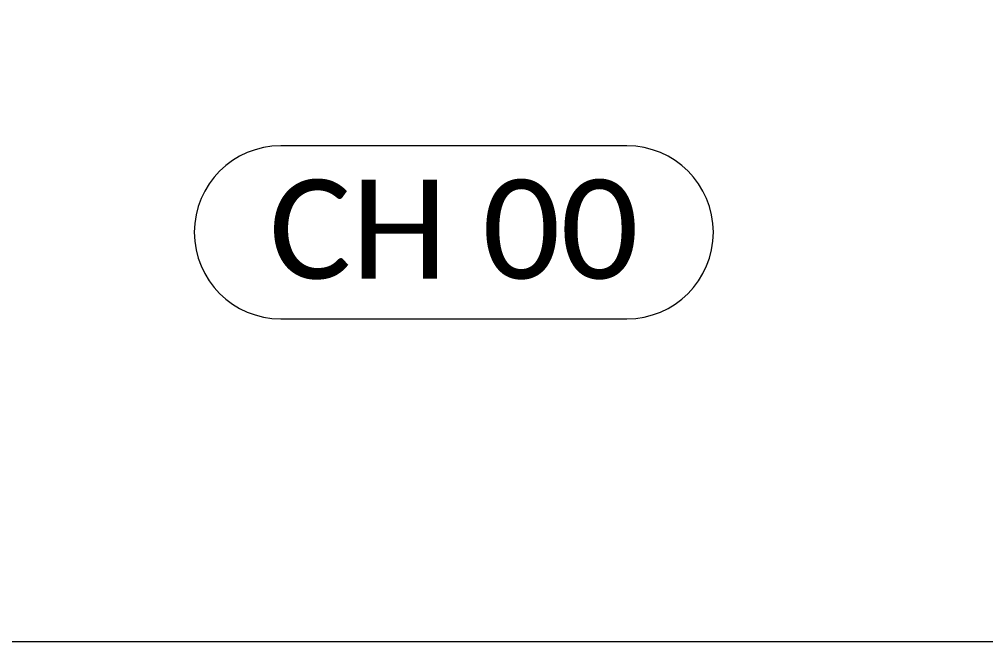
# Model space of a CAD drawing. Header units: millimetres. Extents: x -18512 to 101824, y -95768 to 52898.
# Drawn here: x -17006.35 to -16986.83, y -3096.57 to -3084 of the extents above; entities that cross this region are included whole.
import ezdxf
from ezdxf.enums import TextEntityAlignment as Align

# ---------------------------------------------------------------- set-up
doc = ezdxf.new("R2010")
doc.units = ezdxf.units.MM
doc.header["$LTSCALE"] = 25
doc.layers.get('0').update_dxf_attribs({"color": 254, "lineweight": 0})
doc.layers.add('_FW_NOTES', color=252, linetype='Continuous', lineweight=0)
doc.styles.add('FW_Calibri', font='calibri.ttf')
doc.styles.get("Standard").update_dxf_attribs({"font": 'arial.ttf'})

# ---------------------------------------------------------------- blocks, each defined once
blk = doc.blocks.new('Finish')
at = {"layer": '_FW_NOTES'}
for points in [[(3.496, 3.496), (-3.496, 3.496)], [(-3.496, 0), (3.496, 0)]]:
    blk.add_lwpolyline(points, dxfattribs=at)
for centre, start, end in [((-3.496, 1.748), 90, 270), ((3.496, 1.748), 270, 90)]:
    blk.add_arc(centre, 1.748, start, end, dxfattribs=at)
blk.add_attdef('FINISH', text='', height=2).set_placement((0, 0.811), align=Align.CENTER)

msp = doc.modelspace()

# ---------------------------------------------------------------- linework, layer by layer
at = {"lineweight": 0}
msp.add_lwpolyline([(-17051.518, -3052.782), (-16980.78, -3052.782), (-16980.78, -3096.573), (-17051.518, -3096.573)], close=True, dxfattribs=at)

# ---------------------------------------------------------------- block references
ref = msp.add_blockref('Finish', (-16997.573, -3090.05), dxfattribs=at)
ref.add_attrib('FINISH', 'CH 00', dxfattribs={"height": 2, "style": 'FW_Calibri'}).set_placement((-16997.573, -3089.238), align=Align.CENTER)
ref.add_attrib('FINISH', 'CH 00', dxfattribs={"height": 2, "style": 'FW_Calibri'}).set_placement((-16997.573, -3089.238), align=Align.CENTER)
ref.add_attrib('FINISH', 'CH 00', dxfattribs={"height": 2, "style": 'FW_Calibri'}).set_placement((-16997.573, -3089.238), align=Align.CENTER)
ref.add_attrib('FINISH', 'CH 00', dxfattribs={"height": 2, "style": 'FW_Calibri'}).set_placement((-16997.573, -3089.238), align=Align.CENTER)
ref.add_attrib('FINISH', 'CH 00', dxfattribs={"height": 2, "style": 'FW_Calibri'}).set_placement((-16997.573, -3089.238), align=Align.CENTER)
ref.add_attrib('FINISH', 'CH 00', dxfattribs={"height": 2, "style": 'FW_Calibri'}).set_placement((-16997.573, -3089.238), align=Align.CENTER)
ref.add_attrib('FINISH', 'CH 00', dxfattribs={"height": 2, "style": 'FW_Calibri'}).set_placement((-16997.573, -3089.238), align=Align.CENTER)
ref.add_attrib('FINISH', 'CH 00', dxfattribs={"height": 2, "style": 'FW_Calibri'}).set_placement((-16997.573, -3089.238), align=Align.CENTER)
ref.add_attrib('FINISH', 'CH 00', dxfattribs={"height": 2, "style": 'FW_Calibri'}).set_placement((-16997.573, -3089.238), align=Align.CENTER)
ref.add_attrib('FINISH', 'CH 00', dxfattribs={"height": 2, "style": 'FW_Calibri'}).set_placement((-16997.573, -3089.238), align=Align.CENTER)
ref.add_attrib('FINISH', 'CH 00', dxfattribs={"height": 2, "style": 'FW_Calibri'}).set_placement((-16997.573, -3089.238), align=Align.CENTER)
ref.add_attrib('FINISH', 'CH 00', dxfattribs={"height": 2, "style": 'FW_Calibri'}).set_placement((-16997.573, -3089.238), align=Align.CENTER)
ref.add_attrib('FINISH', 'CH 00', dxfattribs={"height": 2, "style": 'FW_Calibri'}).set_placement((-16997.573, -3089.238), align=Align.CENTER)
ref.add_attrib('FINISH', 'CH 00', dxfattribs={"height": 2, "style": 'FW_Calibri'}).set_placement((-16997.573, -3089.238), align=Align.CENTER)
ref.add_attrib('FINISH', 'CH 00', dxfattribs={"height": 2, "style": 'FW_Calibri'}).set_placement((-16997.573, -3089.238), align=Align.CENTER)
ref.add_attrib('FINISH', 'CH 00', dxfattribs={"height": 2, "style": 'FW_Calibri'}).set_placement((-16997.573, -3089.238), align=Align.CENTER)
ref.add_attrib('FINISH', 'CH 00', dxfattribs={"height": 2, "style": 'FW_Calibri'}).set_placement((-16997.573, -3089.238), align=Align.CENTER)
ref.add_attrib('FINISH', 'CH 00', dxfattribs={"height": 2, "style": 'FW_Calibri'}).set_placement((-16997.573, -3089.238), align=Align.CENTER)
ref.add_attrib('FINISH', 'CH 00', dxfattribs={"height": 2, "style": 'FW_Calibri'}).set_placement((-16997.573, -3089.238), align=Align.CENTER)
ref.add_attrib('FINISH', 'CH 00', dxfattribs={"height": 2, "style": 'FW_Calibri'}).set_placement((-16997.573, -3089.238), align=Align.CENTER)
ref.add_attrib('FINISH', 'CH 00', dxfattribs={"height": 2, "style": 'FW_Calibri'}).set_placement((-16997.573, -3089.238), align=Align.CENTER)
ref.add_attrib('FINISH', 'CH 00', dxfattribs={"height": 2, "style": 'FW_Calibri'}).set_placement((-16997.573, -3089.238), align=Align.CENTER)
ref.add_attrib('FINISH', 'CH 00', dxfattribs={"height": 2, "style": 'FW_Calibri'}).set_placement((-16997.573, -3089.238), align=Align.CENTER)
ref.add_attrib('FINISH', 'CH 00', dxfattribs={"height": 2, "style": 'FW_Calibri'}).set_placement((-16997.573, -3089.238), align=Align.CENTER)
ref.add_attrib('FINISH', 'CH 00', dxfattribs={"height": 2, "style": 'FW_Calibri'}).set_placement((-16997.573, -3089.238), align=Align.CENTER)
ref.add_attrib('FINISH', 'CH 00', dxfattribs={"height": 2, "style": 'FW_Calibri'}).set_placement((-16997.573, -3089.238), align=Align.CENTER)
ref.add_attrib('FINISH', 'CH 00', dxfattribs={"height": 2, "style": 'FW_Calibri'}).set_placement((-16997.573, -3089.238), align=Align.CENTER)
ref.add_attrib('FINISH', 'CH 00', dxfattribs={"height": 2, "style": 'FW_Calibri'}).set_placement((-16997.573, -3089.238), align=Align.CENTER)
ref.add_attrib('FINISH', 'CH 00', dxfattribs={"height": 2, "style": 'FW_Calibri'}).set_placement((-16997.573, -3089.238), align=Align.CENTER)
ref.add_attrib('FINISH', 'CH 00', dxfattribs={"height": 2, "style": 'FW_Calibri'}).set_placement((-16997.573, -3089.238), align=Align.CENTER)
ref.add_attrib('FINISH', 'CH 00', dxfattribs={"height": 2, "style": 'FW_Calibri'}).set_placement((-16997.573, -3089.238), align=Align.CENTER)
ref.add_attrib('FINISH', 'CH 00', dxfattribs={"height": 2, "style": 'FW_Calibri'}).set_placement((-16997.573, -3089.238), align=Align.CENTER)
ref.add_attrib('FINISH', 'CH 00', dxfattribs={"height": 2, "style": 'FW_Calibri'}).set_placement((-16997.573, -3089.238), align=Align.CENTER)
ref.add_attrib('FINISH', 'CH 00', dxfattribs={"height": 2, "style": 'FW_Calibri'}).set_placement((-16997.573, -3089.238), align=Align.CENTER)
ref.add_attrib('FINISH', 'CH 00', dxfattribs={"height": 2, "style": 'FW_Calibri'}).set_placement((-16997.573, -3089.238), align=Align.CENTER)
ref.add_attrib('FINISH', 'CH 00', dxfattribs={"height": 2, "style": 'FW_Calibri'}).set_placement((-16997.573, -3089.238), align=Align.CENTER)
ref.add_attrib('FINISH', 'CH 00', dxfattribs={"height": 2, "style": 'FW_Calibri'}).set_placement((-16997.573, -3089.238), align=Align.CENTER)
ref.add_attrib('FINISH', 'CH 00', dxfattribs={"height": 2, "style": 'FW_Calibri'}).set_placement((-16997.573, -3089.238), align=Align.CENTER)
ref.add_attrib('FINISH', 'CH 00', dxfattribs={"height": 2, "style": 'FW_Calibri'}).set_placement((-16997.573, -3089.238), align=Align.CENTER)
ref.add_attrib('FINISH', 'CH 00', dxfattribs={"height": 2, "style": 'FW_Calibri'}).set_placement((-16997.573, -3089.238), align=Align.CENTER)
ref.add_attrib('FINISH', 'CH 00', dxfattribs={"height": 2, "style": 'FW_Calibri'}).set_placement((-16997.573, -3089.238), align=Align.CENTER)
ref.add_attrib('FINISH', 'CH 00', dxfattribs={"height": 2, "style": 'FW_Calibri'}).set_placement((-16997.573, -3089.238), align=Align.CENTER)
ref.add_attrib('FINISH', 'CH 00', dxfattribs={"height": 2, "style": 'FW_Calibri'}).set_placement((-16997.573, -3089.238), align=Align.CENTER)
ref.add_attrib('FINISH', 'CH 00', dxfattribs={"height": 2, "style": 'FW_Calibri'}).set_placement((-16997.573, -3089.238), align=Align.CENTER)
ref.add_attrib('FINISH', 'CH 00', dxfattribs={"height": 2, "style": 'FW_Calibri'}).set_placement((-16997.573, -3089.238), align=Align.CENTER)
ref.add_attrib('FINISH', 'CH 00', dxfattribs={"height": 2, "style": 'FW_Calibri'}).set_placement((-16997.573, -3089.238), align=Align.CENTER)
ref.add_attrib('FINISH', 'CH 00', dxfattribs={"height": 2, "style": 'FW_Calibri'}).set_placement((-16997.573, -3089.238), align=Align.CENTER)
ref.add_attrib('FINISH', 'CH 00', dxfattribs={"height": 2, "style": 'FW_Calibri'}).set_placement((-16997.573, -3089.238), align=Align.CENTER)
ref.add_attrib('FINISH', 'CH 00', dxfattribs={"height": 2, "style": 'FW_Calibri'}).set_placement((-16997.573, -3089.238), align=Align.CENTER)
ref.add_attrib('FINISH', 'CH 00', dxfattribs={"height": 2, "style": 'FW_Calibri'}).set_placement((-16997.573, -3089.238), align=Align.CENTER)
ref.add_attrib('FINISH', 'CH 00', dxfattribs={"height": 2, "style": 'FW_Calibri'}).set_placement((-16997.573, -3089.238), align=Align.CENTER)
ref.add_attrib('FINISH', 'CH 00', dxfattribs={"height": 2, "style": 'FW_Calibri'}).set_placement((-16997.573, -3089.238), align=Align.CENTER)
ref.add_attrib('FINISH', 'CH 00', dxfattribs={"height": 2, "style": 'FW_Calibri'}).set_placement((-16997.573, -3089.238), align=Align.CENTER)
ref.add_attrib('FINISH', 'CH 00', dxfattribs={"height": 2, "style": 'FW_Calibri'}).set_placement((-16997.573, -3089.238), align=Align.CENTER)
ref.add_attrib('FINISH', 'CH 00', dxfattribs={"height": 2, "style": 'FW_Calibri'}).set_placement((-16997.573, -3089.238), align=Align.CENTER)
ref.add_attrib('FINISH', 'CH 00', dxfattribs={"height": 2, "style": 'FW_Calibri'}).set_placement((-16997.573, -3089.238), align=Align.CENTER)
ref.add_attrib('FINISH', 'CH 00', dxfattribs={"height": 2, "style": 'FW_Calibri'}).set_placement((-16997.573, -3089.238), align=Align.CENTER)
ref.add_attrib('FINISH', 'CH 00', dxfattribs={"height": 2, "style": 'FW_Calibri'}).set_placement((-16997.573, -3089.238), align=Align.CENTER)
ref.add_attrib('FINISH', 'CH 00', dxfattribs={"height": 2, "style": 'FW_Calibri'}).set_placement((-16997.573, -3089.238), align=Align.CENTER)
ref.add_attrib('FINISH', 'CH 00', dxfattribs={"height": 2, "style": 'FW_Calibri'}).set_placement((-16997.573, -3089.238), align=Align.CENTER)
ref.add_attrib('FINISH', 'CH 00', dxfattribs={"height": 2, "style": 'FW_Calibri'}).set_placement((-16997.573, -3089.238), align=Align.CENTER)
ref.add_attrib('FINISH', 'CH 00', dxfattribs={"height": 2, "style": 'FW_Calibri'}).set_placement((-16997.573, -3089.238), align=Align.CENTER)
ref.add_attrib('FINISH', 'CH 00', dxfattribs={"height": 2, "style": 'FW_Calibri'}).set_placement((-16997.573, -3089.238), align=Align.CENTER)
ref.add_attrib('FINISH', 'CH 00', dxfattribs={"height": 2, "style": 'FW_Calibri'}).set_placement((-16997.573, -3089.238), align=Align.CENTER)
ref.add_attrib('FINISH', 'CH 00', dxfattribs={"height": 2, "style": 'FW_Calibri'}).set_placement((-16997.573, -3089.238), align=Align.CENTER)
ref.add_attrib('FINISH', 'CH 00', dxfattribs={"height": 2, "style": 'FW_Calibri'}).set_placement((-16997.573, -3089.238), align=Align.CENTER)
ref.add_attrib('FINISH', 'CH 00', dxfattribs={"height": 2, "style": 'FW_Calibri'}).set_placement((-16997.573, -3089.238), align=Align.CENTER)
ref.add_attrib('FINISH', 'CH 00', dxfattribs={"height": 2, "style": 'FW_Calibri'}).set_placement((-16997.573, -3089.238), align=Align.CENTER)
ref.add_attrib('FINISH', 'CH 00', dxfattribs={"height": 2, "style": 'FW_Calibri'}).set_placement((-16997.573, -3089.238), align=Align.CENTER)
ref.add_attrib('FINISH', 'CH 00', dxfattribs={"height": 2, "style": 'FW_Calibri'}).set_placement((-16997.573, -3089.238), align=Align.CENTER)
ref.add_attrib('FINISH', 'CH 00', dxfattribs={"height": 2, "style": 'FW_Calibri'}).set_placement((-16997.573, -3089.238), align=Align.CENTER)
ref.add_attrib('FINISH', 'CH 00', dxfattribs={"height": 2, "style": 'FW_Calibri'}).set_placement((-16997.573, -3089.238), align=Align.CENTER)
ref.add_attrib('FINISH', 'CH 00', dxfattribs={"height": 2, "style": 'FW_Calibri'}).set_placement((-16997.573, -3089.238), align=Align.CENTER)
ref.add_attrib('FINISH', 'CH 00', dxfattribs={"height": 2, "style": 'FW_Calibri'}).set_placement((-16997.573, -3089.238), align=Align.CENTER)
ref.add_attrib('FINISH', 'CH 00', dxfattribs={"height": 2, "style": 'FW_Calibri'}).set_placement((-16997.573, -3089.238), align=Align.CENTER)
ref.add_attrib('FINISH', 'CH 00', dxfattribs={"height": 2, "style": 'FW_Calibri'}).set_placement((-16997.573, -3089.238), align=Align.CENTER)
ref.add_attrib('FINISH', 'CH 00', dxfattribs={"height": 2, "style": 'FW_Calibri'}).set_placement((-16997.573, -3089.238), align=Align.CENTER)
ref.add_attrib('FINISH', 'CH 00', dxfattribs={"height": 2, "style": 'FW_Calibri'}).set_placement((-16997.573, -3089.238), align=Align.CENTER)
ref.add_attrib('FINISH', 'CH 00', dxfattribs={"height": 2, "style": 'FW_Calibri'}).set_placement((-16997.573, -3089.238), align=Align.CENTER)
ref.add_attrib('FINISH', 'CH 00', dxfattribs={"height": 2, "style": 'FW_Calibri'}).set_placement((-16997.573, -3089.238), align=Align.CENTER)
ref.add_attrib('FINISH', 'CH 00', dxfattribs={"height": 2, "style": 'FW_Calibri'}).set_placement((-16997.573, -3089.238), align=Align.CENTER)
ref.add_attrib('FINISH', 'CH 00', dxfattribs={"height": 2, "style": 'FW_Calibri'}).set_placement((-16997.573, -3089.238), align=Align.CENTER)
ref.add_attrib('FINISH', 'CH 00', dxfattribs={"height": 2, "style": 'FW_Calibri'}).set_placement((-16997.573, -3089.238), align=Align.CENTER)
ref.add_attrib('FINISH', 'CH 00', dxfattribs={"height": 2, "style": 'FW_Calibri'}).set_placement((-16997.573, -3089.238), align=Align.CENTER)
ref.add_attrib('FINISH', 'CH 00', dxfattribs={"height": 2, "style": 'FW_Calibri'}).set_placement((-16997.573, -3089.238), align=Align.CENTER)
ref.add_attrib('FINISH', 'CH 00', dxfattribs={"height": 2, "style": 'FW_Calibri'}).set_placement((-16997.573, -3089.238), align=Align.CENTER)
ref.add_attrib('FINISH', 'CH 00', dxfattribs={"height": 2, "style": 'FW_Calibri'}).set_placement((-16997.573, -3089.238), align=Align.CENTER)
ref.add_attrib('FINISH', 'CH 00', dxfattribs={"height": 2, "style": 'FW_Calibri'}).set_placement((-16997.573, -3089.238), align=Align.CENTER)
ref.add_attrib('FINISH', 'CH 00', dxfattribs={"height": 2, "style": 'FW_Calibri'}).set_placement((-16997.573, -3089.238), align=Align.CENTER)
ref.add_attrib('FINISH', 'CH 00', dxfattribs={"height": 2, "style": 'FW_Calibri'}).set_placement((-16997.573, -3089.238), align=Align.CENTER)
ref.add_attrib('FINISH', 'CH 00', dxfattribs={"height": 2, "style": 'FW_Calibri'}).set_placement((-16997.573, -3089.238), align=Align.CENTER)
ref.add_attrib('FINISH', 'CH 00', dxfattribs={"height": 2, "style": 'FW_Calibri'}).set_placement((-16997.573, -3089.238), align=Align.CENTER)
ref.add_attrib('FINISH', 'CH 00', dxfattribs={"height": 2, "style": 'FW_Calibri'}).set_placement((-16997.573, -3089.238), align=Align.CENTER)
ref.add_attrib('FINISH', 'CH 00', dxfattribs={"height": 2, "style": 'FW_Calibri'}).set_placement((-16997.573, -3089.238), align=Align.CENTER)
ref.add_attrib('FINISH', 'CH 00', dxfattribs={"height": 2, "style": 'FW_Calibri'}).set_placement((-16997.573, -3089.238), align=Align.CENTER)
ref.add_attrib('FINISH', 'CH 00', dxfattribs={"height": 2, "style": 'FW_Calibri'}).set_placement((-16997.573, -3089.238), align=Align.CENTER)
ref.add_attrib('FINISH', 'CH 00', dxfattribs={"height": 2, "style": 'FW_Calibri'}).set_placement((-16997.573, -3089.238), align=Align.CENTER)
ref.add_attrib('FINISH', 'CH 00', dxfattribs={"height": 2, "style": 'FW_Calibri'}).set_placement((-16997.573, -3089.238), align=Align.CENTER)
ref.add_attrib('FINISH', 'CH 00', dxfattribs={"height": 2, "style": 'FW_Calibri'}).set_placement((-16997.573, -3089.238), align=Align.CENTER)
ref.add_attrib('FINISH', 'CH 00', dxfattribs={"height": 2, "style": 'FW_Calibri'}).set_placement((-16997.573, -3089.238), align=Align.CENTER)
ref.add_attrib('FINISH', 'CH 00', dxfattribs={"height": 2, "style": 'FW_Calibri'}).set_placement((-16997.573, -3089.238), align=Align.CENTER)
ref.add_attrib('FINISH', 'CH 00', dxfattribs={"height": 2, "style": 'FW_Calibri'}).set_placement((-16997.573, -3089.238), align=Align.CENTER)
ref.add_attrib('FINISH', 'CH 00', dxfattribs={"height": 2, "style": 'FW_Calibri'}).set_placement((-16997.573, -3089.238), align=Align.CENTER)
ref.add_attrib('FINISH', 'CH 00', dxfattribs={"height": 2, "style": 'FW_Calibri'}).set_placement((-16997.573, -3089.238), align=Align.CENTER)
ref.add_attrib('FINISH', 'CH 00', dxfattribs={"height": 2, "style": 'FW_Calibri'}).set_placement((-16997.573, -3089.238), align=Align.CENTER)
ref.add_attrib('FINISH', 'CH 00', dxfattribs={"height": 2, "style": 'FW_Calibri'}).set_placement((-16997.573, -3089.238), align=Align.CENTER)
ref.add_attrib('FINISH', 'CH 00', dxfattribs={"height": 2, "style": 'FW_Calibri'}).set_placement((-16997.573, -3089.238), align=Align.CENTER)
ref.add_attrib('FINISH', 'CH 00', dxfattribs={"height": 2, "style": 'FW_Calibri'}).set_placement((-16997.573, -3089.238), align=Align.CENTER)
ref.add_attrib('FINISH', 'CH 00', dxfattribs={"height": 2, "style": 'FW_Calibri'}).set_placement((-16997.573, -3089.238), align=Align.CENTER)
ref.add_attrib('FINISH', 'CH 00', dxfattribs={"height": 2, "style": 'FW_Calibri'}).set_placement((-16997.573, -3089.238), align=Align.CENTER)
ref.add_attrib('FINISH', 'CH 00', dxfattribs={"height": 2, "style": 'FW_Calibri'}).set_placement((-16997.573, -3089.238), align=Align.CENTER)
ref.add_attrib('FINISH', 'CH 00', dxfattribs={"height": 2, "style": 'FW_Calibri'}).set_placement((-16997.573, -3089.238), align=Align.CENTER)
ref.add_attrib('FINISH', 'CH 00', dxfattribs={"height": 2, "style": 'FW_Calibri'}).set_placement((-16997.573, -3089.238), align=Align.CENTER)
ref.add_attrib('FINISH', 'CH 00', dxfattribs={"height": 2, "style": 'FW_Calibri'}).set_placement((-16997.573, -3089.238), align=Align.CENTER)
ref.add_attrib('FINISH', 'CH 00', dxfattribs={"height": 2, "style": 'FW_Calibri'}).set_placement((-16997.573, -3089.238), align=Align.CENTER)
ref.add_attrib('FINISH', 'CH 00', dxfattribs={"height": 2, "style": 'FW_Calibri'}).set_placement((-16997.573, -3089.238), align=Align.CENTER)
ref.add_attrib('FINISH', 'CH 00', dxfattribs={"height": 2, "style": 'FW_Calibri'}).set_placement((-16997.573, -3089.238), align=Align.CENTER)
ref.add_attrib('FINISH', 'CH 00', dxfattribs={"height": 2, "style": 'FW_Calibri'}).set_placement((-16997.573, -3089.238), align=Align.CENTER)
ref.add_attrib('FINISH', 'CH 00', dxfattribs={"height": 2, "style": 'FW_Calibri'}).set_placement((-16997.573, -3089.238), align=Align.CENTER)
ref.add_attrib('FINISH', 'CH 00', dxfattribs={"height": 2, "style": 'FW_Calibri'}).set_placement((-16997.573, -3089.238), align=Align.CENTER)
ref.add_attrib('FINISH', 'CH 00', dxfattribs={"height": 2, "style": 'FW_Calibri'}).set_placement((-16997.573, -3089.238), align=Align.CENTER)
ref.add_attrib('FINISH', 'CH 00', dxfattribs={"height": 2, "style": 'FW_Calibri'}).set_placement((-16997.573, -3089.238), align=Align.CENTER)
ref.add_attrib('FINISH', 'CH 00', dxfattribs={"height": 2, "style": 'FW_Calibri'}).set_placement((-16997.573, -3089.238), align=Align.CENTER)
ref.add_attrib('FINISH', 'CH 00', dxfattribs={"height": 2, "style": 'FW_Calibri'}).set_placement((-16997.573, -3089.238), align=Align.CENTER)
ref.add_attrib('FINISH', 'CH 00', dxfattribs={"height": 2, "style": 'FW_Calibri'}).set_placement((-16997.573, -3089.238), align=Align.CENTER)

doc.saveas('drawing.dxf')
